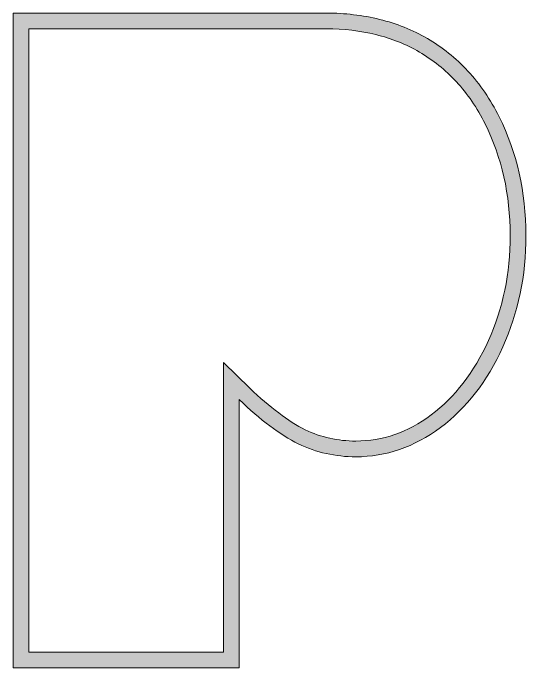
# Model space of a CAD drawing. Header units: millimetres. Extents: x 27 to 674, y -306 to -44.
# Drawn here: x 244.2 to 343.8, y -305.7 to -178.7 of the extents above; entities that cross this region are included whole.
import ezdxf

# ---------------------------------------------------------------- set-up
doc = ezdxf.new("R2010")
doc.units = ezdxf.units.MM
doc.header["$MEASUREMENT"] = 0
doc.layers.add('Layer4', color=7, linetype='Continuous')

msp = doc.modelspace()

# ---------------------------------------------------------------- hatches: boundary and pattern name
at = {"layer": 'Layer4'}
h = msp.add_hatch(color=2, dxfattribs=at)
h.dxf.hatch_style = 2
edge = h.paths.add_edge_path()
edge.add_spline(control_points=[(338.56, -198.87), (336.87, -195.48), (334.85, -192.51), (332.49, -189.97), (330.12, -187.44), (327.51, -185.34), (324.63, -183.67), (321.75, -181.99), (318.66, -180.76), (315.37, -179.95), (312.08, -179.14), (308.64, -178.74), (305.04, -178.74), (305.04, -178.74), (244.24, -178.74), (244.24, -178.74), (244.24, -178.74), (244.24, -305.74), (244.24, -305.74), (244.24, -305.74), (288.09, -305.74), (288.09, -305.74), (288.09, -305.74), (288.09, -253.68), (288.09, -253.68), (292.2, -257.64), (296.03, -260.5), (299.58, -262.29), (303.09, -263.96), (306.82, -264.79), (310.76, -264.79), (316.6, -264.79), (322.08, -262.9), (327.19, -259.11), (332.21, -255.38), (336.24, -250.17), (339.27, -243.49), (342.26, -236.92), (343.76, -229.7), (343.76, -221.85), (343.76, -213.44), (342.02, -205.78), (338.56, -198.87)], knot_values=[0, 0, 0, 0, 1, 1, 1, 2, 2, 2, 3, 3, 3, 4, 4, 4, 5, 5, 5, 6, 6, 6, 7, 7, 7, 8, 8, 8, 9, 9, 9, 10, 10, 10, 11, 11, 11, 12, 12, 12, 13, 13, 13, 14, 14, 14, 14], degree=3, periodic=1)
edge = h.paths.add_edge_path()
edge.add_spline(control_points=[(336.5, -242.23), (333.7, -248.41), (329.95, -253.26), (325.38, -256.66), (320.76, -260.08), (315.98, -261.74), (310.76, -261.74), (307.3, -261.74), (304, -261.01), (300.92, -259.55), (297.67, -257.91), (294.06, -255.2), (290.2, -251.48), (290.2, -251.48), (285.04, -246.52), (285.04, -246.52), (285.04, -246.52), (285.04, -253.68), (285.04, -253.68), (285.04, -253.68), (285.04, -302.69), (285.04, -302.69), (285.04, -302.69), (247.29, -302.69), (247.29, -302.69), (247.29, -302.69), (247.29, -181.78), (247.29, -181.78), (247.29, -181.78), (305.04, -181.78), (305.04, -181.78), (308.37, -181.78), (311.6, -182.16), (314.64, -182.91), (317.64, -183.64), (320.48, -184.78), (323.1, -186.3), (325.7, -187.81), (328.11, -189.75), (330.26, -192.05), (332.4, -194.36), (334.28, -197.11), (335.84, -200.24), (339.07, -206.69), (340.71, -213.96), (340.71, -221.85), (340.71, -229.23), (339.29, -236.08), (336.5, -242.23)], knot_values=[0, 0, 0, 0, 1, 1, 1, 2, 2, 2, 3, 3, 3, 4, 4, 4, 5, 5, 5, 6, 6, 6, 7, 7, 7, 8, 8, 8, 9, 9, 9, 10, 10, 10, 11, 11, 11, 12, 12, 12, 13, 13, 13, 14, 14, 14, 15, 15, 15, 16, 16, 16, 16], degree=3, periodic=1)

# ---------------------------------------------------------------- linework, layer by layer
at = {"layer": 'Layer4', "lineweight": 0}
for points, knots in [([(338.56, -198.87), (336.87, -195.48), (334.85, -192.51), (332.49, -189.97), (330.12, -187.44), (327.51, -185.34), (324.63, -183.67), (321.75, -181.99), (318.66, -180.76), (315.37, -179.95), (312.08, -179.14), (308.64, -178.74), (305.04, -178.74), (305.04, -178.74), (244.24, -178.74), (244.24, -178.74), (244.24, -178.74), (244.24, -305.74), (244.24, -305.74), (244.24, -305.74), (288.09, -305.74), (288.09, -305.74), (288.09, -305.74), (288.09, -253.68), (288.09, -253.68), (292.2, -257.64), (296.03, -260.5), (299.58, -262.29), (303.09, -263.96), (306.82, -264.79), (310.76, -264.79), (316.6, -264.79), (322.08, -262.9), (327.19, -259.11), (332.21, -255.38), (336.24, -250.17), (339.27, -243.49), (342.26, -236.92), (343.76, -229.7), (343.76, -221.85), (343.76, -213.44), (342.02, -205.78), (338.56, -198.87)], [0, 0, 0, 0, 1, 1, 1, 2, 2, 2, 3, 3, 3, 4, 4, 4, 5, 5, 5, 6, 6, 6, 7, 7, 7, 8, 8, 8, 9, 9, 9, 10, 10, 10, 11, 11, 11, 12, 12, 12, 13, 13, 13, 14, 14, 14, 14]), ([(336.5, -242.23), (333.7, -248.41), (329.95, -253.26), (325.38, -256.66), (320.76, -260.08), (315.98, -261.74), (310.76, -261.74), (307.3, -261.74), (304, -261.01), (300.92, -259.55), (297.67, -257.91), (294.06, -255.2), (290.2, -251.48), (290.2, -251.48), (285.04, -246.52), (285.04, -246.52), (285.04, -246.52), (285.04, -253.68), (285.04, -253.68), (285.04, -253.68), (285.04, -302.69), (285.04, -302.69), (285.04, -302.69), (247.29, -302.69), (247.29, -302.69), (247.29, -302.69), (247.29, -181.78), (247.29, -181.78), (247.29, -181.78), (305.04, -181.78), (305.04, -181.78), (308.37, -181.78), (311.6, -182.16), (314.64, -182.91), (317.64, -183.64), (320.48, -184.78), (323.1, -186.3), (325.7, -187.81), (328.11, -189.75), (330.26, -192.05), (332.4, -194.36), (334.28, -197.11), (335.84, -200.24), (339.07, -206.69), (340.71, -213.96), (340.71, -221.85), (340.71, -229.23), (339.29, -236.08), (336.5, -242.23)], [0, 0, 0, 0, 1, 1, 1, 2, 2, 2, 3, 3, 3, 4, 4, 4, 5, 5, 5, 6, 6, 6, 7, 7, 7, 8, 8, 8, 9, 9, 9, 10, 10, 10, 11, 11, 11, 12, 12, 12, 13, 13, 13, 14, 14, 14, 15, 15, 15, 16, 16, 16, 16])]:
    msp.add_open_spline(points, degree=3, knots=knots, dxfattribs=at)

doc.saveas('drawing.dxf')
